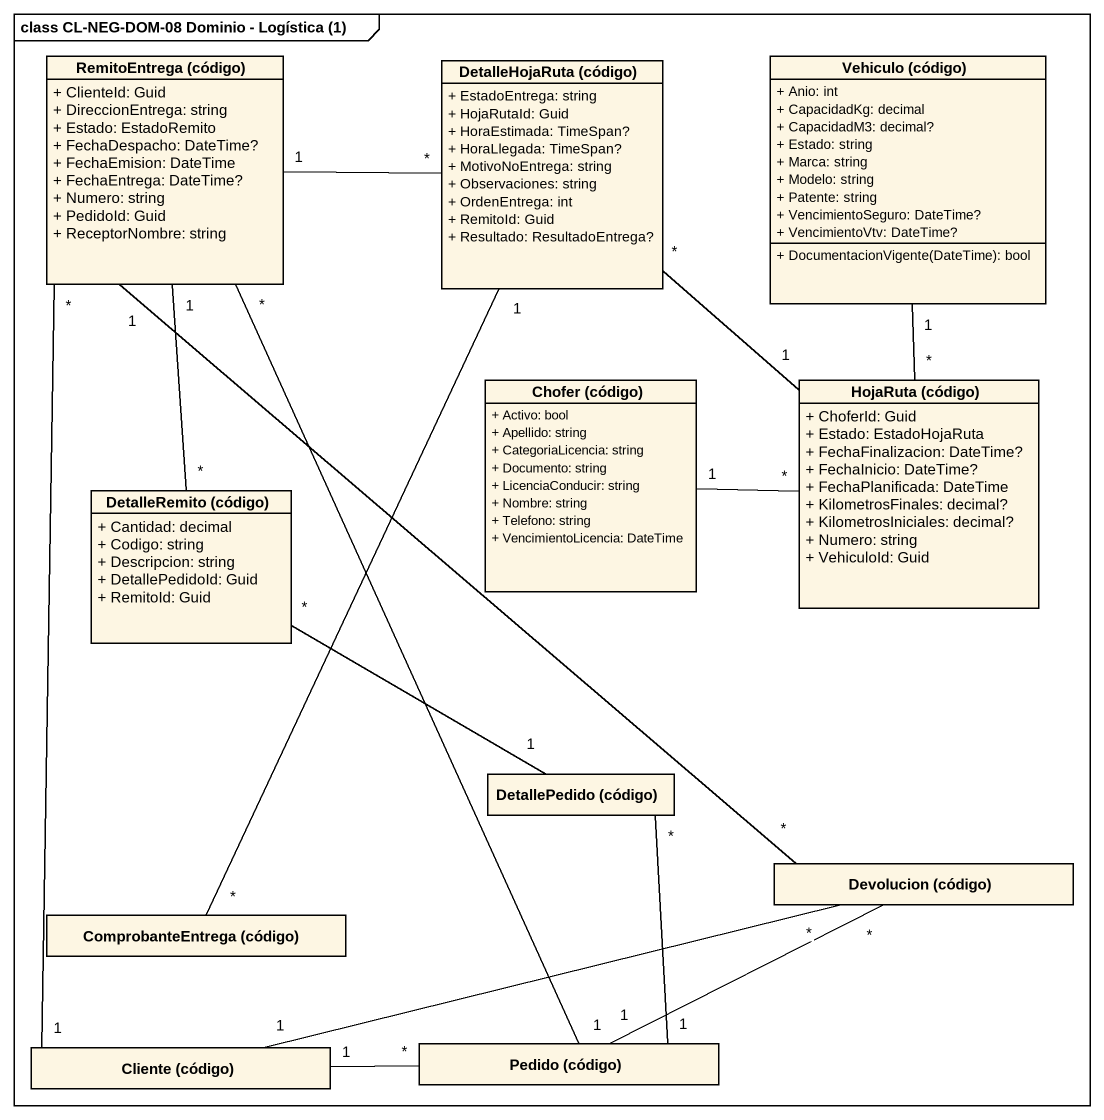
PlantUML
@startuml
mainframe class CL-NEG-DOM-08 Dominio - Logística (1)
hide circle
hide empty members
skinparam classAttributeIconSize 0
class "RemitoEntrega (código)" as RemitoEntrega_código {
  + ClienteId: Guid
  + DireccionEntrega: string
  + Estado: EstadoRemito
  + FechaDespacho: DateTime?
  + FechaEmision: DateTime
  + FechaEntrega: DateTime?
  + Numero: string
  + PedidoId: Guid
  + ReceptorNombre: string
}
class "Vehiculo (código)" as Vehiculo_código {
  + Anio: int
  + CapacidadKg: decimal
  + CapacidadM3: decimal?
  + Estado: string
  + Marca: string
  + Modelo: string
  + Patente: string
  + VencimientoSeguro: DateTime?
  + VencimientoVtv: DateTime?
  + DocumentacionVigente(DateTime): bool
}
class "DetalleHojaRuta (código)" as DetalleHojaRuta_código {
  + EstadoEntrega: string
  + HojaRutaId: Guid
  + HoraEstimada: TimeSpan?
  + HoraLlegada: TimeSpan?
  + MotivoNoEntrega: string
  + Observaciones: string
  + OrdenEntrega: int
  + RemitoId: Guid
  + Resultado: ResultadoEntrega?
}
class "Chofer (código)" as Chofer_código {
  + Activo: bool
  + Apellido: string
  + CategoriaLicencia: string
  + Documento: string
  + LicenciaConducir: string
  + Nombre: string
  + Telefono: string
  + VencimientoLicencia: DateTime
}
class "HojaRuta (código)" as HojaRuta_código {
  + ChoferId: Guid
  + Estado: EstadoHojaRuta
  + FechaFinalizacion: DateTime?
  + FechaInicio: DateTime?
  + FechaPlanificada: DateTime
  + KilometrosFinales: decimal?
  + KilometrosIniciales: decimal?
  + Numero: string
  + VehiculoId: Guid
}
class "DetalleRemito (código)" as DetalleRemito_código {
  + Cantidad: decimal
  + Codigo: string
  + Descripcion: string
  + DetallePedidoId: Guid
  + RemitoId: Guid
}
class "DetallePedido (código)" as DetallePedido_código
class "Devolucion (código)" as Devolucion_código
class "ComprobanteEntrega (código)" as ComprobanteEntrega_código
class "Cliente (código)" as Cliente_código
class "Pedido (código)" as Pedido_código
RemitoEntrega_código "*" -- "1" Cliente_código
RemitoEntrega_código "*" -- "1" Pedido_código
DetalleHojaRuta_código "*" -left- "1" RemitoEntrega_código
DetalleHojaRuta_código "*" -- "1" HojaRuta_código
HojaRuta_código "*" -up- "1" Vehiculo_código
HojaRuta_código "*" -left- "1" Chofer_código
DetalleRemito_código "*" -up- "1" RemitoEntrega_código
DetalleRemito_código "*" -right- "1" DetallePedido_código
DetallePedido_código "*" -- "1" Pedido_código
Devolucion_código "*" -up- "1" RemitoEntrega_código
Devolucion_código "*" -left- "1" Cliente_código
Devolucion_código "*" -left- "1" Pedido_código
ComprobanteEntrega_código "*" -up- "1" DetalleHojaRuta_código
Pedido_código "*" -left- "1" Cliente_código
@enduml
